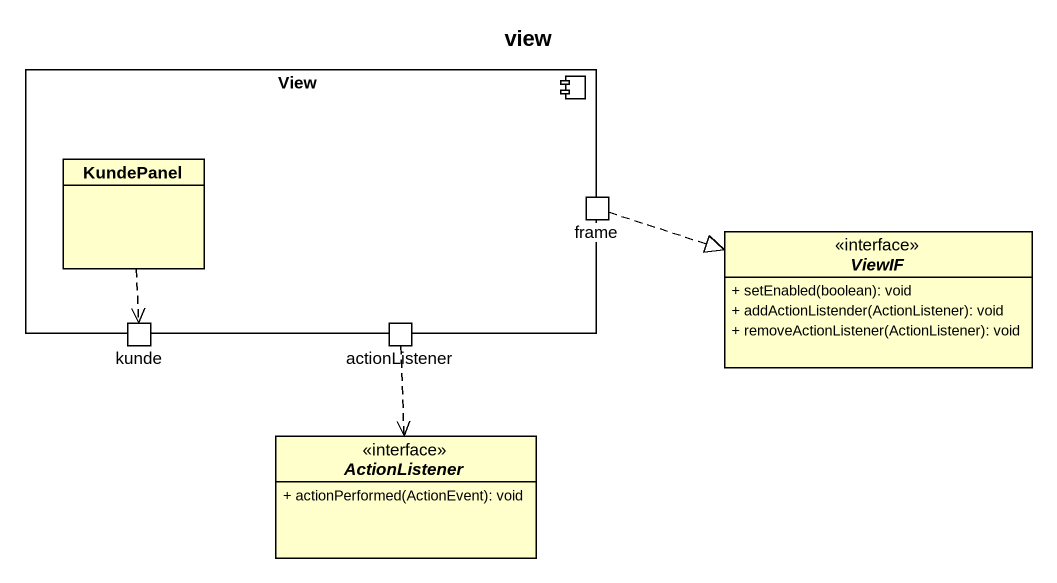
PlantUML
@startuml
title view
allowmixing
hide circle
hide empty members
skinparam classAttributeIconSize 0
component View {
  class KundePanel
  port "frame" as frame_
  port kunde
  port actionListener
}
interface ViewIF {
  + setEnabled(boolean): void
  + addActionListender(ActionListener): void
  + removeActionListener(ActionListener): void
}
interface ActionListener {
  + actionPerformed(ActionEvent): void
}
KundePanel ..> kunde
frame_ .right.|> ViewIF
actionListener ..> ActionListener
@enduml
